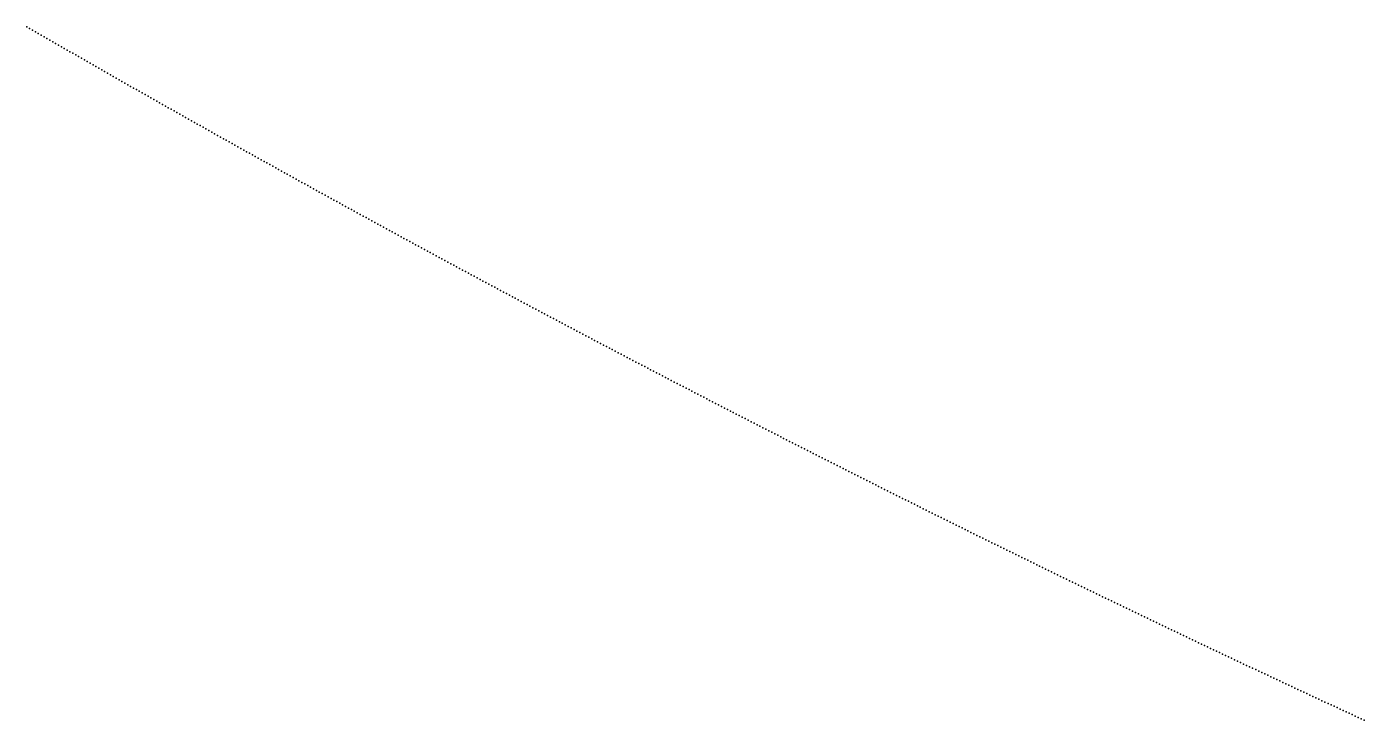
# Model space of a CAD drawing. Header units: metres. Extents: x -98 to 49, y -90 to 91.
# Drawn here: x -24.612 to -20.592, y -44.647 to -42.563 of the extents above; entities that cross this region are included whole.
import ezdxf

# ---------------------------------------------------------------- set-up
doc = ezdxf.new("R2010")
doc.units = ezdxf.units.M

msp = doc.modelspace()

# ---------------------------------------------------------------- linework, layer by layer
for p in [(-24.6125, -42.5634), (-24.6038, -42.5684), (-24.5951, -42.5734), (-24.5865, -42.5784), (-24.5778, -42.5834), (-24.5692, -42.5884), (-24.5605, -42.5934), (-24.5518, -42.5984), (-24.5432, -42.6034), (-24.5345, -42.6083), (-24.5258, -42.6133), (-24.5172, -42.6183), (-24.5085, -42.6233), (-24.4998, -42.6283), (-24.4912, -42.6333), (-24.4825, -42.6383), (-24.4738, -42.6432), (-24.4652, -42.6482), (-24.4565, -42.6532), (-24.4478, -42.6582), (-24.4391, -42.6631), (-24.4305, -42.6681), (-24.4218, -42.6731), (-24.4131, -42.678), (-24.4044, -42.683), (-24.3957, -42.688), (-24.3871, -42.6929), (-24.3784, -42.6979), (-24.3697, -42.7028), (-24.361, -42.7078), (-24.3523, -42.7127), (-24.3436, -42.7177), (-24.3349, -42.7226), (-24.3263, -42.7276), (-24.3176, -42.7325), (-24.3089, -42.7375), (-24.3002, -42.7424), (-24.2915, -42.7474), (-24.2828, -42.7523), (-24.2741, -42.7572), (-24.2654, -42.7622), (-24.2567, -42.7671), (-24.248, -42.772), (-24.2393, -42.777), (-24.2306, -42.7819), (-24.2219, -42.7868), (-24.2132, -42.7917), (-24.2045, -42.7967), (-24.1958, -42.8016), (-24.1871, -42.8065), (-24.1784, -42.8114), (-24.1697, -42.8163), (-24.161, -42.8213), (-24.1523, -42.8262), (-24.1436, -42.8311), (-24.1349, -42.836), (-24.1261, -42.8409), (-24.1174, -42.8458), (-24.1087, -42.8507), (-24.1, -42.8556), (-24.0913, -42.8605), (-24.0826, -42.8654), (-24.0738, -42.8703), (-24.0651, -42.8752), (-24.0564, -42.8801), (-24.0477, -42.885), (-24.039, -42.8899), (-24.0302, -42.8948), (-24.0215, -42.8997), (-24.0128, -42.9045), (-24.0041, -42.9094), (-23.9953, -42.9143), (-23.9866, -42.9192), (-23.9779, -42.9241), (-23.9692, -42.9289), (-23.9604, -42.9338), (-23.9517, -42.9387), (-23.943, -42.9435), (-23.9342, -42.9484), (-23.9255, -42.9533), (-23.9168, -42.9581), (-23.908, -42.963), (-23.8993, -42.9679), (-23.8905, -42.9727), (-23.8818, -42.9776), (-23.8731, -42.9824), (-23.8643, -42.9873), (-23.8556, -42.9921), (-23.8468, -42.997), (-23.8381, -43.0018), (-23.8293, -43.0067), (-23.8206, -43.0115), (-23.8119, -43.0164), (-23.8031, -43.0212), (-23.7944, -43.0261), (-23.7856, -43.0309), (-23.7769, -43.0357), (-23.7681, -43.0406), (-23.7593, -43.0454), (-23.7506, -43.0502), (-23.7418, -43.0551), (-23.7331, -43.0599), (-23.7243, -43.0647), (-23.7156, -43.0695), (-23.7068, -43.0744), (-23.698, -43.0792), (-23.6893, -43.084), (-23.6805, -43.0888), (-23.6718, -43.0936), (-23.663, -43.0984), (-23.6542, -43.1033), (-23.6455, -43.1081), (-23.6367, -43.1129), (-23.6279, -43.1177), (-23.6192, -43.1225), (-23.6104, -43.1273), (-23.6016, -43.1321), (-23.5928, -43.1369), (-23.5841, -43.1417), (-23.5753, -43.1465), (-23.5665, -43.1513), (-23.5577, -43.1561), (-23.549, -43.1609), (-23.5402, -43.1656), (-23.5314, -43.1704), (-23.5226, -43.1752), (-23.5139, -43.18), (-23.5051, -43.1848), (-23.4963, -43.1896), (-23.4875, -43.1943), (-23.4787, -43.1991), (-23.4699, -43.2039), (-23.4611, -43.2087), (-23.4524, -43.2134), (-23.4436, -43.2182), (-23.4348, -43.223), (-23.426, -43.2277), (-23.4172, -43.2325), (-23.4084, -43.2373), (-23.3996, -43.242), (-23.3908, -43.2468), (-23.382, -43.2515), (-23.3732, -43.2563), (-23.3644, -43.261), (-23.3556, -43.2658), (-23.3468, -43.2705), (-23.338, -43.2753), (-23.3292, -43.28), (-23.3204, -43.2848), (-23.3116, -43.2895), (-23.3028, -43.2943), (-23.294, -43.299), (-23.2852, -43.3037), (-23.2764, -43.3085), (-23.2676, -43.3132), (-23.2588, -43.3179), (-23.25, -43.3227), (-23.2412, -43.3274), (-23.2324, -43.3321), (-23.2235, -43.3368), (-23.2147, -43.3416), (-23.2059, -43.3463), (-23.1971, -43.351), (-23.1883, -43.3557), (-23.1795, -43.3604), (-23.1706, -43.3651), (-23.1618, -43.3698), (-23.153, -43.3746), (-23.1442, -43.3793), (-23.1354, -43.384), (-23.1265, -43.3887), (-23.1177, -43.3934), (-23.1089, -43.3981), (-23.1001, -43.4028), (-23.0912, -43.4075), (-23.0824, -43.4122), (-23.0736, -43.4169), (-23.0647, -43.4215), (-23.0559, -43.4262), (-23.0471, -43.4309), (-23.0383, -43.4356), (-23.0294, -43.4403), (-23.0206, -43.445), (-23.0117, -43.4497), (-23.0029, -43.4543), (-22.9941, -43.459), (-22.9852, -43.4637), (-22.9764, -43.4684), (-22.9676, -43.473), (-22.9587, -43.4777), (-22.9499, -43.4824), (-22.941, -43.487), (-22.9322, -43.4917), (-22.9233, -43.4964), (-22.9145, -43.501), (-22.9056, -43.5057), (-22.8968, -43.5103), (-22.8879, -43.515), (-22.8791, -43.5197), (-22.8702, -43.5243), (-22.8614, -43.529), (-22.8525, -43.5336), (-22.8437, -43.5383), (-22.8348, -43.5429), (-22.826, -43.5475), (-22.8171, -43.5522), (-22.8083, -43.5568), (-22.7994, -43.5615), (-22.7905, -43.5661), (-22.7817, -43.5707), (-22.7728, -43.5754), (-22.764, -43.58), (-22.7551, -43.5846), (-22.7462, -43.5892), (-22.7374, -43.5939), (-22.7285, -43.5985), (-22.7196, -43.6031), (-22.7108, -43.6077), (-22.7019, -43.6124), (-22.693, -43.617), (-22.6842, -43.6216), (-22.6753, -43.6262), (-22.6664, -43.6308), (-22.6575, -43.6354), (-22.6487, -43.64), (-22.6398, -43.6446), (-22.6309, -43.6492), (-22.622, -43.6538), (-22.6132, -43.6584), (-22.6043, -43.663), (-22.5954, -43.6676), (-22.5865, -43.6722), (-22.5776, -43.6768), (-22.5688, -43.6814), (-22.5599, -43.686), (-22.551, -43.6906), (-22.5421, -43.6952), (-22.5332, -43.6997), (-22.5243, -43.7043), (-22.5154, -43.7089), (-22.5066, -43.7135), (-22.4977, -43.7181), (-22.4888, -43.7226), (-22.4799, -43.7272), (-22.471, -43.7318), (-22.4621, -43.7363), (-22.4532, -43.7409), (-22.4443, -43.7455), (-22.4354, -43.75), (-22.4265, -43.7546), (-22.4176, -43.7592), (-22.4087, -43.7637), (-22.3998, -43.7683), (-22.3909, -43.7728), (-22.382, -43.7774), (-22.3731, -43.7819), (-22.3642, -43.7865), (-22.3553, -43.791), (-22.3464, -43.7956), (-22.3375, -43.8001), (-22.3286, -43.8047), (-22.3197, -43.8092), (-22.3108, -43.8137), (-22.3018, -43.8183), (-22.2929, -43.8228), (-22.284, -43.8273), (-22.2751, -43.8319), (-22.2662, -43.8364), (-22.2573, -43.8409), (-22.2484, -43.8455), (-22.2394, -43.85), (-22.2305, -43.8545), (-22.2216, -43.859), (-22.2127, -43.8635), (-22.2038, -43.8681), (-22.1948, -43.8726), (-22.1859, -43.8771), (-22.177, -43.8816), (-22.1681, -43.8861), (-22.1591, -43.8906), (-22.1502, -43.8951), (-22.1413, -43.8996), (-22.1324, -43.9041), (-22.1234, -43.9086), (-22.1145, -43.9131), (-22.1056, -43.9176), (-22.0966, -43.9221), (-22.0877, -43.9266), (-22.0788, -43.9311), (-22.0698, -43.9356), (-22.0609, -43.9401), (-22.052, -43.9446), (-22.043, -43.949), (-22.0341, -43.9535), (-22.0252, -43.958), (-22.0162, -43.9625), (-22.0073, -43.967), (-21.9983, -43.9714), (-21.9894, -43.9759), (-21.9804, -43.9804), (-21.9715, -43.9848), (-21.9626, -43.9893), (-21.9536, -43.9938), (-21.9447, -43.9982), (-21.9357, -44.0027), (-21.9268, -44.0072), (-21.9178, -44.0116), (-21.9089, -44.0161), (-21.8999, -44.0205), (-21.891, -44.025), (-21.882, -44.0294), (-21.873, -44.0339), (-21.8641, -44.0383), (-21.8551, -44.0428), (-21.8462, -44.0472), (-21.8372, -44.0517), (-21.8283, -44.0561), (-21.8193, -44.0605), (-21.8103, -44.065), (-21.8014, -44.0694), (-21.7924, -44.0738), (-21.7835, -44.0783), (-21.7745, -44.0827), (-21.7655, -44.0871), (-21.7566, -44.0916), (-21.7476, -44.096), (-21.7386, -44.1004), (-21.7297, -44.1048), (-21.7207, -44.1092), (-21.7117, -44.1137), (-21.7027, -44.1181), (-21.6938, -44.1225), (-21.6848, -44.1269), (-21.6758, -44.1313), (-21.6668, -44.1357), (-21.6579, -44.1401), (-21.6489, -44.1445), (-21.6399, -44.1489), (-21.6309, -44.1533), (-21.622, -44.1577), (-21.613, -44.1621), (-21.604, -44.1665), (-21.595, -44.1709), (-21.586, -44.1753), (-21.577, -44.1797), (-21.5681, -44.1841), (-21.5591, -44.1885), (-21.5501, -44.1928), (-21.5411, -44.1972), (-21.5321, -44.2016), (-21.5231, -44.206), (-21.5141, -44.2104), (-21.5051, -44.2147), (-21.4961, -44.2191), (-21.4872, -44.2235), (-21.4782, -44.2278), (-21.4692, -44.2322), (-21.4602, -44.2366), (-21.4512, -44.2409), (-21.4422, -44.2453), (-21.4332, -44.2497), (-21.4242, -44.254), (-21.4152, -44.2584), (-21.4062, -44.2627), (-21.3972, -44.2671), (-21.3882, -44.2714), (-21.3792, -44.2758), (-21.3702, -44.2801), (-21.3612, -44.2845), (-21.3522, -44.2888), (-21.3431, -44.2932), (-21.3341, -44.2975), (-21.3251, -44.3018), (-21.3161, -44.3062), (-21.3071, -44.3105), (-21.2981, -44.3148), (-21.2891, -44.3192), (-21.2801, -44.3235), (-21.2711, -44.3278), (-21.262, -44.3321), (-21.253, -44.3365), (-21.244, -44.3408), (-21.235, -44.3451), (-21.226, -44.3494), (-21.2169, -44.3537), (-21.2079, -44.3581), (-21.1989, -44.3624), (-21.1899, -44.3667), (-21.1809, -44.371), (-21.1718, -44.3753), (-21.1628, -44.3796), (-21.1538, -44.3839), (-21.1448, -44.3882), (-21.1357, -44.3925), (-21.1267, -44.3968), (-21.1177, -44.4011), (-21.1086, -44.4054), (-21.0996, -44.4097), (-21.0906, -44.414), (-21.0816, -44.4183), (-21.0725, -44.4225), (-21.0635, -44.4268), (-21.0544, -44.4311), (-21.0454, -44.4354), (-21.0364, -44.4397), (-21.0273, -44.444), (-21.0183, -44.4482), (-21.0093, -44.4525), (-21.0002, -44.4568), (-20.9912, -44.461), (-20.9821, -44.4653), (-20.9731, -44.4696), (-20.964, -44.4738), (-20.955, -44.4781), (-20.946, -44.4824), (-20.9369, -44.4866), (-20.9279, -44.4909), (-20.9188, -44.4951), (-20.9098, -44.4994), (-20.9007, -44.5036), (-20.8917, -44.5079), (-20.8826, -44.5121), (-20.8736, -44.5164), (-20.8645, -44.5206), (-20.8555, -44.5249), (-20.8464, -44.5291), (-20.8373, -44.5333), (-20.8283, -44.5376), (-20.8192, -44.5418), (-20.8102, -44.5461), (-20.8011, -44.5503), (-20.792, -44.5545), (-20.783, -44.5587), (-20.7739, -44.563), (-20.7649, -44.5672), (-20.7558, -44.5714), (-20.7467, -44.5756), (-20.7377, -44.5798), (-20.7286, -44.5841), (-20.7195, -44.5883), (-20.7105, -44.5925), (-20.7014, -44.5967), (-20.6923, -44.6009), (-20.6833, -44.6051), (-20.6742, -44.6093), (-20.6651, -44.6135), (-20.656, -44.6177), (-20.647, -44.6219), (-20.6379, -44.6261), (-20.6288, -44.6303), (-20.6197, -44.6345), (-20.6107, -44.6387), (-20.6016, -44.6429), (-20.5925, -44.6471)]:
    msp.add_point(p)

doc.saveas('drawing.dxf')
